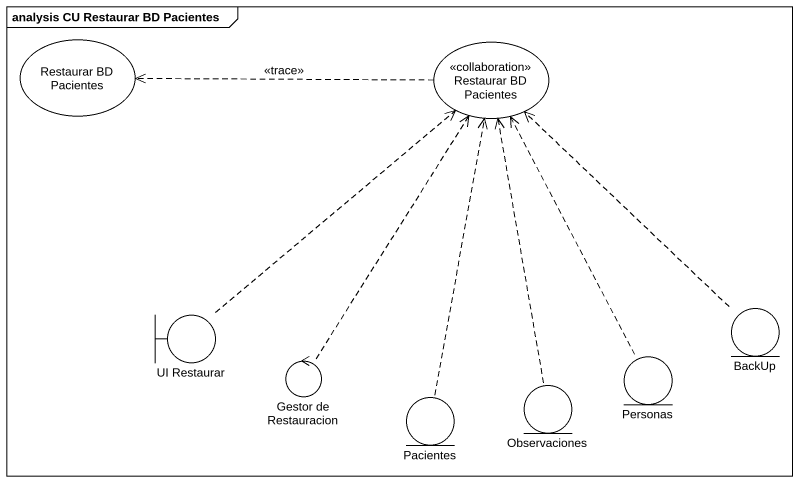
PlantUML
@startuml
mainframe analysis CU Restaurar BD Pacientes
usecase "Restaurar BD Pacientes" as Restaurar_BD_Pacientes
usecase "Restaurar BD Pacientes" as Restaurar_BD_Pacientes_2 <<collaboration>>
boundary "UI Restaurar" as UI_Restaurar
entity BackUp
control "Gestor de Restauracion" as Gestor_de_Restauracion
entity Pacientes
entity Observaciones
entity Personas
Restaurar_BD_Pacientes_2 .left.> Restaurar_BD_Pacientes : <<trace>>
UI_Restaurar .up.> Restaurar_BD_Pacientes_2
BackUp .up.> Restaurar_BD_Pacientes_2
Gestor_de_Restauracion .up.> Restaurar_BD_Pacientes_2
Pacientes .up.> Restaurar_BD_Pacientes_2
Observaciones .up.> Restaurar_BD_Pacientes_2
Personas .up.> Restaurar_BD_Pacientes_2
@enduml
